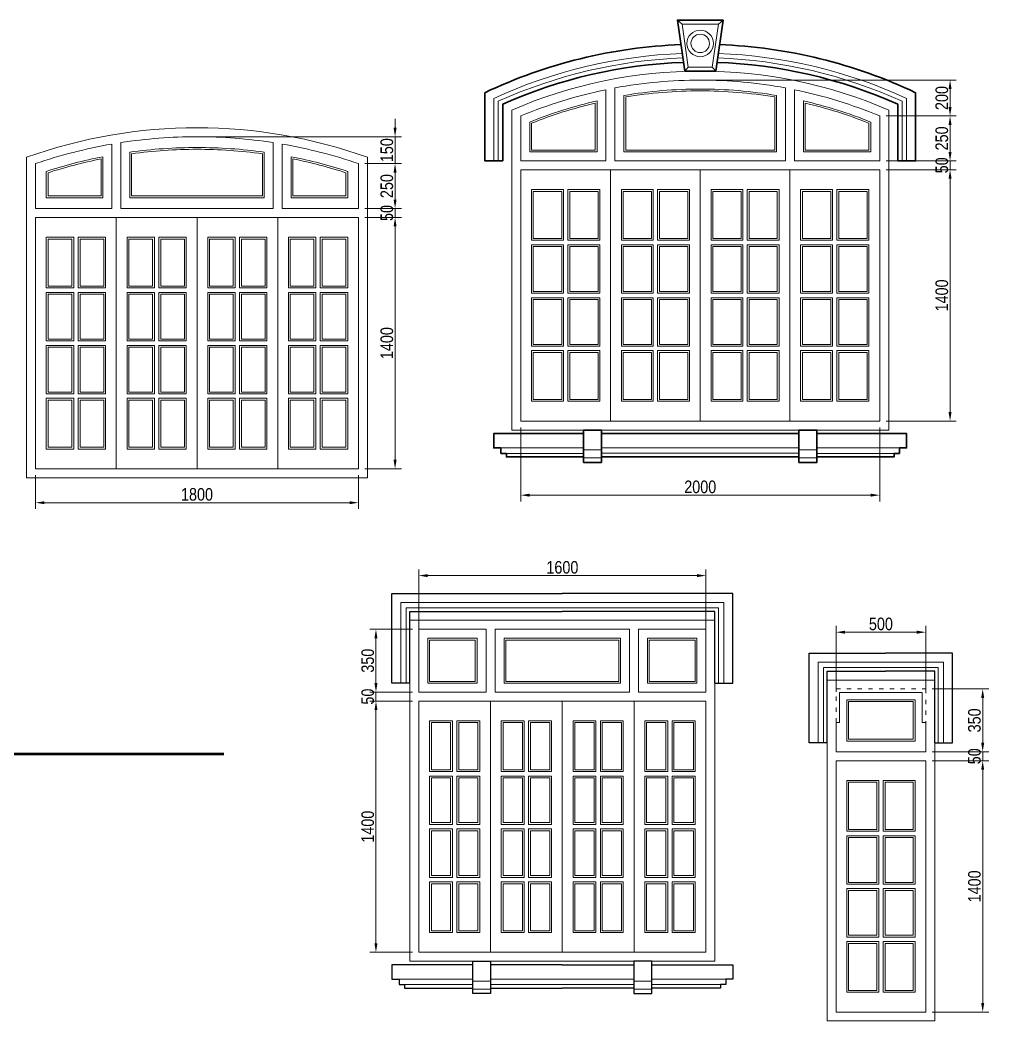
# Model space of a CAD drawing. Header units: millimetres. Extents: x -37049 to 129367, y 25385 to 90033.
# Drawn here: x 57353 to 62752, y 47683 to 53260 of the extents above; entities that cross this region are included whole.
import ezdxf

# ---------------------------------------------------------------- set-up
doc = ezdxf.new("R2010")
doc.units = ezdxf.units.MM
doc.header["$MEASUREMENT"] = 0
doc.linetypes.add('ACAD_ISO03W100', pattern=[30, 12, -18])
for name, color, linetype, lineweight in [('NCKHBAO', 191, 'Continuous', 13), ('NCUA', 4, 'Continuous', 20), ('NCUAMANH', 32, 'Continuous', 9), ('NKT', 9, 'Continuous', 0), ('NMANH1', 45, 'Continuous', 9), ('NMANH2', 35, 'Continuous', 9), ('NMANH3', 25, 'Continuous', 9), ('NTHAY3', 41, 'Continuous', 25), ('NTHAY4', 21, 'Continuous', 25), ('Ntuong1', 140, 'Continuous', 50)]:
    doc.layers.add(name, color=color, linetype=linetype, lineweight=lineweight)
doc.styles.add('AVO', font='vhelvcn.ttf')
doc.dimstyles.new('100 Snho', dxfattribs={"dimscale": 0, "dimtxt": 70, "dimasz": 50, "dimexe": 35, "dimexo": 35, "dimgap": 10, "dimtad": 1, "dimdec": 0, "dimzin": 0, "dimdsep": 46, "dimtxsty": 'AVO', "dimcen": -2, "dimdle": 50, "dimclrd": 256, "dimclre": 256, "dimclrt": 3, "dimadec": 0, "dimazin": 0, "dimtfac": 1, "dimtdec": 0, "dimtix": 1, "dimtmove": 2, "dimatfit": 1, "dimldrblk": 'ARCHTICK', "dimfxl": 0, "dimtolj": 1, "dimtzin": 0, "dimlwd": -1, "dimlwe": -1, "dimarcsym": 0})

# ---------------------------------------------------------------- blocks, each defined once
blk = doc.blocks.new('*D458')
at = {"layer": 'DEFPOINTS', "color": 0}
for p in [(61175, 50164.3), (59575, 49815.2), (61175, 49815.2)]:
    blk.add_point(p, dxfattribs=at)
at = {"layer": 'NKT'}
for p, q in [((59575, 49850.2), (59575, 50199.3)), ((61175, 49850.2), (61175, 50199.3)), ((59625, 50164.3), (61125, 50164.3))]:
    blk.add_line(p, q, dxfattribs=at)
for points in [[(59625, 50172.7), (59625, 50156), (59575, 50164.3)], [(61125, 50172.7), (61125, 50156), (61175, 50164.3)]]:
    blk.add_solid(points, dxfattribs=at)
at = {"layer": 'NKT', "color": 3, "insert": (60375, 50210.1), "char_height": 70, "attachment_point": 5, "style": 'AVO'}
blk.add_mtext('\\A1;1600', dxfattribs=at)
blk = doc.blocks.new('_ARCHTICK')
at = {"color": 0, "linetype": 'ByBlock', "const_width": 0.15}
blk.add_lwpolyline([(-0.5, -0.5), (0.5, 0.5)], dxfattribs=at)
blk = doc.blocks.new('*D459')
at = {"layer": 'DEFPOINTS', "color": 0}
for p in [(59336.4, 49465.2), (59575, 49465.2), (59575, 48065.2)]:
    blk.add_point(p, dxfattribs=at)
at = {"layer": 'NKT'}
for p, q in [((59540, 49465.2), (59301.4, 49465.2)), ((59336.4, 48115.2), (59336.4, 49415.2)), ((59540, 48065.2), (59301.4, 48065.2))]:
    blk.add_line(p, q, dxfattribs=at)
for points in [[(59328.1, 49415.2), (59344.7, 49415.2), (59336.4, 49465.2)], [(59328.1, 48115.2), (59344.7, 48115.2), (59336.4, 48065.2)]]:
    blk.add_solid(points, dxfattribs=at)
at = {"layer": 'NKT', "color": 3, "insert": (59290.7, 48765.2), "char_height": 70, "attachment_point": 5, "rotation": 90, "style": 'AVO'}
blk.add_mtext('\\A1;1400', dxfattribs=at)
blk = doc.blocks.new('*D460')
at = {"layer": 'DEFPOINTS', "color": 0}
for p in [(59336.4, 49865.2), (59575, 49865.2), (59575, 49515.2)]:
    blk.add_point(p, dxfattribs=at)
at = {"layer": 'NKT'}
for p, q in [((59540, 49865.2), (59301.4, 49865.2)), ((59336.4, 49565.2), (59336.4, 49815.2)), ((59540, 49515.2), (59301.4, 49515.2))]:
    blk.add_line(p, q, dxfattribs=at)
for points in [[(59328.1, 49815.2), (59344.7, 49815.2), (59336.4, 49865.2)], [(59328.1, 49565.2), (59344.7, 49565.2), (59336.4, 49515.2)]]:
    blk.add_solid(points, dxfattribs=at)
at = {"layer": 'NKT', "color": 3, "insert": (59290.7, 49690.2), "char_height": 70, "attachment_point": 5, "rotation": 90, "style": 'AVO'}
blk.add_mtext('\\A1;350', dxfattribs=at)
blk = doc.blocks.new('*D461')
at = {"layer": 'DEFPOINTS', "color": 0}
for p in [(62399.6, 49849), (61899.6, 49482.6), (62399.6, 49482.6)]:
    blk.add_point(p, dxfattribs=at)
at = {"layer": 'NKT'}
for p, q in [((61899.6, 49517.6), (61899.6, 49884)), ((62399.6, 49517.6), (62399.6, 49884)), ((61949.6, 49849), (62349.6, 49849))]:
    blk.add_line(p, q, dxfattribs=at)
for points in [[(61949.6, 49857.3), (61949.6, 49840.6), (61899.6, 49849)], [(62349.6, 49857.3), (62349.6, 49840.6), (62399.6, 49849)]]:
    blk.add_solid(points, dxfattribs=at)
at = {"layer": 'NKT', "color": 3, "insert": (62149.6, 49894.7), "char_height": 70, "attachment_point": 5, "style": 'AVO'}
blk.add_mtext('\\A1;500', dxfattribs=at)
blk = doc.blocks.new('*D462')
at = {"layer": 'DEFPOINTS', "color": 0}
for p in [(62399.6, 49132.6), (62716.7, 49132.6), (62399.6, 47732.6)]:
    blk.add_point(p, dxfattribs=at)
at = {"layer": 'NKT'}
for p, q in [((62434.6, 49132.6), (62751.7, 49132.6)), ((62716.7, 47782.6), (62716.7, 49082.6)), ((62434.6, 47732.6), (62751.7, 47732.6))]:
    blk.add_line(p, q, dxfattribs=at)
for points in [[(62708.3, 49082.6), (62725, 49082.6), (62716.7, 49132.6)], [(62708.3, 47782.6), (62725, 47782.6), (62716.7, 47732.6)]]:
    blk.add_solid(points, dxfattribs=at)
at = {"layer": 'NKT', "color": 3, "insert": (62670.9, 48432.6), "char_height": 70, "attachment_point": 5, "rotation": 90, "style": 'AVO'}
blk.add_mtext('\\A1;1400', dxfattribs=at)
blk = doc.blocks.new('*D463')
at = {"layer": 'DEFPOINTS', "color": 0}
for p in [(62399.6, 49532.6), (62716.7, 49532.6), (62399.6, 49182.6)]:
    blk.add_point(p, dxfattribs=at)
at = {"layer": 'NKT'}
for p, q in [((62434.6, 49532.6), (62751.7, 49532.6)), ((62716.7, 49232.6), (62716.7, 49482.6)), ((62434.6, 49182.6), (62751.7, 49182.6))]:
    blk.add_line(p, q, dxfattribs=at)
for points in [[(62708.3, 49482.6), (62725, 49482.6), (62716.7, 49532.6)], [(62708.3, 49232.6), (62725, 49232.6), (62716.7, 49182.6)]]:
    blk.add_solid(points, dxfattribs=at)
at = {"layer": 'NKT', "color": 3, "insert": (62670.9, 49357.6), "char_height": 70, "attachment_point": 5, "rotation": 90, "style": 'AVO'}
blk.add_mtext('\\A1;350', dxfattribs=at)
blk = doc.blocks.new('*D570')
at = {"layer": 'DEFPOINTS', "color": 0}
for p in [(60143, 51025.5), (62143, 51025.5), (62143, 50612.5)]:
    blk.add_point(p, dxfattribs=at)
at = {"layer": 'NKT'}
for p, q in [((60143, 50990.5), (60143, 50577.5)), ((62143, 50990.5), (62143, 50577.5)), ((60193, 50612.5), (62093, 50612.5))]:
    blk.add_line(p, q, dxfattribs=at)
for points in [[(60193, 50620.9), (60193, 50604.2), (60143, 50612.5)], [(62093, 50620.9), (62093, 50604.2), (62143, 50612.5)]]:
    blk.add_solid(points, dxfattribs=at)
at = {"layer": 'NKT', "color": 3, "insert": (61143, 50658.3), "char_height": 70, "attachment_point": 5, "style": 'AVO'}
blk.add_mtext('\\A1;2000', dxfattribs=at)
blk = doc.blocks.new('*D805')
at = {"layer": 'DEFPOINTS', "color": 0}
for p in [(58339.4, 52609.8), (59239.4, 52459.8), (59442.9, 52459.8)]:
    blk.add_point(p, dxfattribs=at)
at = {"layer": 'NKT'}
for p, q in [((59442.9, 52659.8), (59442.9, 52709.8)), ((58374.4, 52609.8), (59477.9, 52609.8)), ((59442.9, 52609.8), (59442.9, 52459.8)), ((59274.4, 52459.8), (59477.9, 52459.8)), ((59442.9, 52409.8), (59442.9, 52359.8))]:
    blk.add_line(p, q, dxfattribs=at)
for points in [[(59434.5, 52659.8), (59451.2, 52659.8), (59442.9, 52609.8)], [(59434.5, 52409.8), (59451.2, 52409.8), (59442.9, 52459.8)]]:
    blk.add_solid(points, dxfattribs=at)
at = {"layer": 'NKT', "color": 3, "insert": (59397.1, 52534.8), "char_height": 70, "attachment_point": 5, "rotation": 90, "style": 'AVO'}
blk.add_mtext('\\A1;150', dxfattribs=at)
blk = doc.blocks.new('*D806')
at = {"layer": 'DEFPOINTS', "color": 0}
for p in [(59239.4, 52459.8), (59239.4, 52209.8), (59442.9, 52209.8)]:
    blk.add_point(p, dxfattribs=at)
at = {"layer": 'NKT'}
for p, q in [((59274.4, 52459.8), (59477.9, 52459.8)), ((59442.9, 52409.8), (59442.9, 52259.8)), ((59274.4, 52209.8), (59477.9, 52209.8))]:
    blk.add_line(p, q, dxfattribs=at)
for points in [[(59434.5, 52409.8), (59451.2, 52409.8), (59442.9, 52459.8)], [(59434.5, 52259.8), (59451.2, 52259.8), (59442.9, 52209.8)]]:
    blk.add_solid(points, dxfattribs=at)
at = {"layer": 'NKT', "color": 3, "insert": (59397.1, 52334.8), "char_height": 70, "attachment_point": 5, "rotation": 90, "style": 'AVO'}
blk.add_mtext('\\A1;250', dxfattribs=at)
blk = doc.blocks.new('*D807')
at = {"layer": 'DEFPOINTS', "color": 0}
for p in [(59239.4, 52209.8), (59239.4, 52159.8), (59442.9, 52159.8)]:
    blk.add_point(p, dxfattribs=at)
at = {"layer": 'NKT'}
for p, q in [((59442.9, 52259.8), (59442.9, 52309.8)), ((59274.4, 52209.8), (59477.9, 52209.8)), ((59442.9, 52209.8), (59442.9, 52159.8)), ((59274.4, 52159.8), (59477.9, 52159.8)), ((59442.9, 52109.8), (59442.9, 52059.8))]:
    blk.add_line(p, q, dxfattribs=at)
for points in [[(59434.5, 52259.8), (59451.2, 52259.8), (59442.9, 52209.8)], [(59434.5, 52109.8), (59451.2, 52109.8), (59442.9, 52159.8)]]:
    blk.add_solid(points, dxfattribs=at)
at = {"layer": 'NKT', "color": 3, "insert": (59397.1, 52184.8), "char_height": 70, "attachment_point": 5, "rotation": 90, "style": 'AVO'}
blk.add_mtext('\\A1;50', dxfattribs=at)
blk = doc.blocks.new('*D808')
at = {"layer": 'DEFPOINTS', "color": 0}
for p in [(59239.4, 52159.8), (59239.4, 50759.8), (59442.9, 50759.8)]:
    blk.add_point(p, dxfattribs=at)
at = {"layer": 'NKT'}
for p, q in [((59274.4, 52159.8), (59477.9, 52159.8)), ((59442.9, 52109.8), (59442.9, 50809.8)), ((59274.4, 50759.8), (59477.9, 50759.8))]:
    blk.add_line(p, q, dxfattribs=at)
for points in [[(59434.5, 52109.8), (59451.2, 52109.8), (59442.9, 52159.8)], [(59434.5, 50809.8), (59451.2, 50809.8), (59442.9, 50759.8)]]:
    blk.add_solid(points, dxfattribs=at)
at = {"layer": 'NKT', "color": 3, "insert": (59397.1, 51459.8), "char_height": 70, "attachment_point": 5, "rotation": 90, "style": 'AVO'}
blk.add_mtext('\\A1;1400', dxfattribs=at)
blk = doc.blocks.new('*D809')
at = {"layer": 'DEFPOINTS', "color": 0}
for p in [(57439.4, 50759.8), (59239.4, 50759.8), (59239.4, 50570.7)]:
    blk.add_point(p, dxfattribs=at)
at = {"layer": 'NKT'}
for p, q in [((57439.4, 50724.8), (57439.4, 50535.7)), ((59239.4, 50724.8), (59239.4, 50535.7)), ((57489.4, 50570.7), (59189.4, 50570.7))]:
    blk.add_line(p, q, dxfattribs=at)
for points in [[(57489.4, 50579), (57489.4, 50562.4), (57439.4, 50570.7)], [(59189.4, 50579), (59189.4, 50562.4), (59239.4, 50570.7)]]:
    blk.add_solid(points, dxfattribs=at)
at = {"layer": 'NKT', "color": 3, "insert": (58339.4, 50616.5), "char_height": 70, "attachment_point": 5, "style": 'AVO'}
blk.add_mtext('\\A1;1800', dxfattribs=at)
blk = doc.blocks.new('*D810')
at = {"layer": 'DEFPOINTS', "color": 0}
for p in [(61143, 52925.5), (62143, 52725.5), (62534.8, 52725.5)]:
    blk.add_point(p, dxfattribs=at)
at = {"layer": 'NKT'}
for p, q in [((61178, 52925.5), (62569.8, 52925.5)), ((62534.8, 52875.5), (62534.8, 52775.5)), ((62178, 52725.5), (62569.8, 52725.5))]:
    blk.add_line(p, q, dxfattribs=at)
for points in [[(62526.5, 52875.5), (62543.2, 52875.5), (62534.8, 52925.5)], [(62526.5, 52775.5), (62543.2, 52775.5), (62534.8, 52725.5)]]:
    blk.add_solid(points, dxfattribs=at)
at = {"layer": 'NKT', "color": 3, "insert": (62489.1, 52825.5), "char_height": 70, "attachment_point": 5, "rotation": 90, "style": 'AVO'}
blk.add_mtext('\\A1;200', dxfattribs=at)
blk = doc.blocks.new('*D811')
at = {"layer": 'DEFPOINTS', "color": 0}
for p in [(62143, 52725.5), (62143, 52475.5), (62534.8, 52475.5)]:
    blk.add_point(p, dxfattribs=at)
at = {"layer": 'NKT'}
for p, q in [((62178, 52725.5), (62569.8, 52725.5)), ((62534.8, 52675.5), (62534.8, 52525.5)), ((62178, 52475.5), (62569.8, 52475.5))]:
    blk.add_line(p, q, dxfattribs=at)
for points in [[(62526.5, 52675.5), (62543.2, 52675.5), (62534.8, 52725.5)], [(62526.5, 52525.5), (62543.2, 52525.5), (62534.8, 52475.5)]]:
    blk.add_solid(points, dxfattribs=at)
at = {"layer": 'NKT', "color": 3, "insert": (62489.1, 52600.5), "char_height": 70, "attachment_point": 5, "rotation": 90, "style": 'AVO'}
blk.add_mtext('\\A1;250', dxfattribs=at)
blk = doc.blocks.new('*D812')
at = {"layer": 'DEFPOINTS', "color": 0}
for p in [(62143, 52475.5), (62143, 52425.5), (62534.8, 52425.5)]:
    blk.add_point(p, dxfattribs=at)
at = {"layer": 'NKT'}
for p, q in [((62534.8, 52525.5), (62534.8, 52575.5)), ((62178, 52475.5), (62569.8, 52475.5)), ((62534.8, 52475.5), (62534.8, 52425.5)), ((62178, 52425.5), (62569.8, 52425.5)), ((62534.8, 52375.5), (62534.8, 52325.5))]:
    blk.add_line(p, q, dxfattribs=at)
for points in [[(62526.5, 52525.5), (62543.2, 52525.5), (62534.8, 52475.5)], [(62526.5, 52375.5), (62543.2, 52375.5), (62534.8, 52425.5)]]:
    blk.add_solid(points, dxfattribs=at)
at = {"layer": 'NKT', "color": 3, "insert": (62489.1, 52450.5), "char_height": 70, "attachment_point": 5, "rotation": 90, "style": 'AVO'}
blk.add_mtext('\\A1;50', dxfattribs=at)
blk = doc.blocks.new('*D813')
at = {"layer": 'DEFPOINTS', "color": 0}
for p in [(62143, 52425.5), (62143, 51025.5), (62534.8, 51025.5)]:
    blk.add_point(p, dxfattribs=at)
at = {"layer": 'NKT'}
for p, q in [((62178, 52425.5), (62569.8, 52425.5)), ((62534.8, 52375.5), (62534.8, 51075.5)), ((62178, 51025.5), (62569.8, 51025.5))]:
    blk.add_line(p, q, dxfattribs=at)
for points in [[(62526.5, 52375.5), (62543.2, 52375.5), (62534.8, 52425.5)], [(62526.5, 51075.5), (62543.2, 51075.5), (62534.8, 51025.5)]]:
    blk.add_solid(points, dxfattribs=at)
at = {"layer": 'NKT', "color": 3, "insert": (62489.1, 51725.5), "char_height": 70, "attachment_point": 5, "rotation": 90, "style": 'AVO'}
blk.add_mtext('\\A1;1400', dxfattribs=at)
blk = doc.blocks.new('*D814')
at = {"layer": 'DEFPOINTS', "color": 0}
for p in [(62399.6, 49182.6), (62399.6, 49132.6), (62716.7, 49132.6)]:
    blk.add_point(p, dxfattribs=at)
at = {"layer": 'NKT'}
for p, q in [((62716.7, 49232.6), (62716.7, 49282.6)), ((62434.6, 49182.6), (62751.7, 49182.6)), ((62716.7, 49182.6), (62716.7, 49132.6)), ((62434.6, 49132.6), (62751.7, 49132.6)), ((62716.7, 49082.6), (62716.7, 49032.6))]:
    blk.add_line(p, q, dxfattribs=at)
for points in [[(62708.3, 49232.6), (62725, 49232.6), (62716.7, 49182.6)], [(62708.3, 49082.6), (62725, 49082.6), (62716.7, 49132.6)]]:
    blk.add_solid(points, dxfattribs=at)
at = {"layer": 'NKT', "color": 3, "insert": (62670.9, 49157.6), "char_height": 70, "attachment_point": 5, "rotation": 90, "style": 'AVO'}
blk.add_mtext('\\A1;50', dxfattribs=at)
blk = doc.blocks.new('*D831')
at = {"layer": 'DEFPOINTS', "color": 0}
for p in [(59575, 49515.2), (59336.4, 49465.2), (59575, 49465.2)]:
    blk.add_point(p, dxfattribs=at)
at = {"layer": 'NKT'}
for p, q in [((59336.4, 49565.2), (59336.4, 49615.2)), ((59540, 49515.2), (59301.4, 49515.2)), ((59336.4, 49515.2), (59336.4, 49465.2)), ((59540, 49465.2), (59301.4, 49465.2)), ((59336.4, 49415.2), (59336.4, 49365.2))]:
    blk.add_line(p, q, dxfattribs=at)
for points in [[(59328.1, 49565.2), (59344.7, 49565.2), (59336.4, 49515.2)], [(59328.1, 49415.2), (59344.7, 49415.2), (59336.4, 49465.2)]]:
    blk.add_solid(points, dxfattribs=at)
at = {"layer": 'NKT', "color": 3, "insert": (59290.7, 49490.2), "char_height": 70, "attachment_point": 5, "rotation": 90, "style": 'AVO'}
blk.add_mtext('\\A1;50', dxfattribs=at)

msp = doc.modelspace()

# ---------------------------------------------------------------- linework, layer by layer
at = {"layer": 'NCKHBAO'}
for points in [[(61143.2, 50975.5), (60093.2, 50975.5), (60093.2, 52758.6, -0.102204), (61143.2, 52975.5)], [(61143, 50975.5), (62193, 50975.5), (62193, 52758.6, 0.102204), (61143, 52975.5)]]:
    msp.add_lwpolyline(points, format="xyb", dxfattribs=at)
msp.add_lwpolyline([(59289.4, 52495.2), (59289.4, 50709.8), (57389.4, 50709.8), (57389.4, 52495.2)], dxfattribs=at)
for points in [[(61225, 48015.2), (59525, 48015.2), (59525, 49915.2), (61225, 49915.2)], [(62449.1, 49582.6), (61849.6, 49582.6), (61849.6, 47682.6), (62449.1, 47682.6)]]:
    msp.add_lwpolyline(points, close=True, dxfattribs=at)
msp.add_arc((58339.4, 49834.8), 2825, 70.3494, 109.6506, dxfattribs=at)
at = {"layer": 'NCUA'}
for p, q in [((57864.9, 52209.8), (57864.9, 52568.9)), ((57914.9, 52209.8), (57914.9, 52577.1)), ((58763.9, 52209.8), (58763.9, 52577.1)), ((58813.9, 52209.8), (58813.9, 52568.9))]:
    msp.add_line(p, q, dxfattribs=at)
for points in [[(61618, 52881.7, 0.045963), (61143, 52925.5, 0.045964), (60668, 52881.7), (60668, 52475.5), (61143, 52475.5), (61618, 52475.5)], [(61568, 52839.8, 0.041886), (61143, 52875.5, 0.041887), (60718, 52839.8), (60718, 52525.5), (61143, 52525.5), (61568, 52525.5)], [(60618, 52871.9, 0.047904), (60143, 52725.5), (60143, 52475.5), (60618, 52475.5)], [(62143, 52725.5, 0.047904), (61668, 52871.9), (61668, 52475.5), (62143, 52475.5)], [(60568, 52809.8, 0.038596), (60193, 52691.9), (60193, 52525.5), (60568, 52525.5)], [(62093, 52691.9, 0.038596), (61718, 52809.8), (61718, 52525.5), (62093, 52525.5)]]:
    msp.add_lwpolyline(points, format="xyb", close=True, dxfattribs=at)
for points in [[(57814.9, 52498.6), (57814.9, 52269.8), (57499.4, 52269.8), (57499.4, 52416.5)], [(58339.4, 52269.8), (57964.9, 52269.8), (57964.9, 52523.8)], [(58339.4, 52269.8), (58713.9, 52269.8), (58713.9, 52523.8)], [(58863.9, 52498.6), (58863.9, 52269.8), (59179.4, 52269.8), (59179.4, 52416.5)], [(57864.9, 52209.8), (57439.4, 52209.8), (57439.4, 52459.8)], [(58813.9, 52209.8), (59239.4, 52209.8), (59239.4, 52459.8)], [(58339.4, 52209.8), (57914.9, 52209.8)], [(58339.4, 52209.8), (58763.9, 52209.8)], [(59949.8, 49865.2), (59949.8, 49515.2), (59575, 49515.2), (59575, 49865.2), (59949.8, 49865.2)], [(59999.8, 49515.2), (59999.8, 49865.2), (60749.3, 49865.2), (60749.3, 49515.2), (59999.8, 49515.2)], [(60799.3, 49865.2), (60799.3, 49515.2), (61174, 49515.2), (61174, 49865.2), (60799.3, 49865.2)], [(62174.4, 49512.6), (61919.3, 49512.6), (61919.3, 49346.2), (61899.6, 49346.2), (61899.6, 49182.6), (62199.1, 49182.6)], [(62174.4, 49512.6), (62380, 49512.6), (62380, 49346.2), (62399.6, 49346.2), (62399.6, 49182.6), (62199.1, 49182.6)]]:
    msp.add_lwpolyline(points, dxfattribs=at)
for points in [[(60643, 52425.5), (60143, 52425.5), (60143, 51025.5), (60643, 51025.5)], [(61143, 52425.5), (60643, 52425.5), (60643, 51025.5), (61143, 51025.5)], [(61643, 52425.5), (61143, 52425.5), (61143, 51025.5), (61643, 51025.5)], [(62143, 52425.5), (61643, 52425.5), (61643, 51025.5), (62143, 51025.5)], [(60203, 52315.5), (60381.3, 52315.5), (60381.3, 52033), (60203, 52033)], [(60406.3, 52315.5), (60583.5, 52315.5), (60583.5, 52033), (60406.3, 52033)], [(60703.5, 52315.5), (60880.8, 52315.5), (60880.8, 52033), (60703.5, 52033)], [(60905.8, 52315.5), (61083, 52315.5), (61083, 52033), (60905.8, 52033)], [(61203, 52315.5), (61380.3, 52315.5), (61380.3, 52033), (61203, 52033)], [(61405.3, 52315.5), (61582.5, 52315.5), (61582.5, 52033), (61405.3, 52033)], [(61702.5, 52315.5), (61879.8, 52315.5), (61879.8, 52033), (61702.5, 52033)], [(61904.8, 52315.5), (62083, 52315.5), (62083, 52033), (61904.8, 52033)], [(57889.9, 52159.8), (57439.4, 52159.8), (57439.4, 50759.8), (57889.9, 50759.8)], [(58339.4, 52159.8), (57889.9, 52159.8), (57889.9, 50759.8), (58339.4, 50759.8)], [(58788.9, 52159.8), (58339.4, 52159.8), (58339.4, 50759.8), (58788.9, 50759.8)], [(59239.4, 52159.8), (58788.9, 52159.8), (58788.9, 50759.8), (59239.4, 50759.8)], [(57652.7, 52049.8), (57499.4, 52049.8), (57499.4, 51767.3), (57652.7, 51767.3)], [(57829.9, 52049.8), (57677.7, 52049.8), (57677.7, 51767.3), (57829.9, 51767.3)], [(58102.2, 52049.8), (57949.9, 52049.8), (57949.9, 51767.3), (58102.2, 51767.3)], [(58279.4, 52049.8), (58127.2, 52049.8), (58127.2, 51767.3), (58279.4, 51767.3)], [(58551.7, 52049.8), (58399.4, 52049.8), (58399.4, 51767.3), (58551.7, 51767.3)], [(58728.9, 52049.8), (58576.7, 52049.8), (58576.7, 51767.3), (58728.9, 51767.3)], [(59001.2, 52049.8), (58848.9, 52049.8), (58848.9, 51767.3), (59001.2, 51767.3)], [(59179.4, 52049.8), (59026.2, 52049.8), (59026.2, 51767.3), (59179.4, 51767.3)], [(60203, 52008), (60381.3, 52008), (60381.3, 51738), (60203, 51738)], [(60406.3, 52008), (60583.5, 52008), (60583.5, 51738), (60406.3, 51738)], [(60703.5, 52008), (60880.8, 52008), (60880.8, 51738), (60703.5, 51738)], [(60905.8, 52008), (61083, 52008), (61083, 51738), (60905.8, 51738)], [(61203, 52008), (61380.3, 52008), (61380.3, 51738), (61203, 51738)], [(61405.3, 52008), (61582.5, 52008), (61582.5, 51738), (61405.3, 51738)], [(61702.5, 52008), (61879.8, 52008), (61879.8, 51738), (61702.5, 51738)], [(61904.8, 52008), (62083, 52008), (62083, 51738), (61904.8, 51738)], [(57652.7, 51742.3), (57499.4, 51742.3), (57499.4, 51472.3), (57652.7, 51472.3)], [(57829.9, 51742.3), (57677.7, 51742.3), (57677.7, 51472.3), (57829.9, 51472.3)], [(58102.2, 51742.3), (57949.9, 51742.3), (57949.9, 51472.3), (58102.2, 51472.3)], [(58279.4, 51742.3), (58127.2, 51742.3), (58127.2, 51472.3), (58279.4, 51472.3)], [(58551.7, 51742.3), (58399.4, 51742.3), (58399.4, 51472.3), (58551.7, 51472.3)], [(58728.9, 51742.3), (58576.7, 51742.3), (58576.7, 51472.3), (58728.9, 51472.3)], [(59001.2, 51742.3), (58848.9, 51742.3), (58848.9, 51472.3), (59001.2, 51472.3)], [(59179.4, 51742.3), (59026.2, 51742.3), (59026.2, 51472.3), (59179.4, 51472.3)], [(60203, 51713), (60381.3, 51713), (60381.3, 51443), (60203, 51443)], [(60406.3, 51713), (60583.5, 51713), (60583.5, 51443), (60406.3, 51443)], [(60703.5, 51713), (60880.8, 51713), (60880.8, 51443), (60703.5, 51443)], [(60905.8, 51713), (61083, 51713), (61083, 51443), (60905.8, 51443)], [(61203, 51713), (61380.3, 51713), (61380.3, 51443), (61203, 51443)], [(61405.3, 51713), (61582.5, 51713), (61582.5, 51443), (61405.3, 51443)], [(61702.5, 51713), (61879.8, 51713), (61879.8, 51443), (61702.5, 51443)], [(61904.8, 51713), (62083, 51713), (62083, 51443), (61904.8, 51443)], [(57652.7, 51447.3), (57499.4, 51447.3), (57499.4, 51177.3), (57652.7, 51177.3)], [(57829.9, 51447.3), (57677.7, 51447.3), (57677.7, 51177.3), (57829.9, 51177.3)], [(58102.2, 51447.3), (57949.9, 51447.3), (57949.9, 51177.3), (58102.2, 51177.3)], [(58279.4, 51447.3), (58127.2, 51447.3), (58127.2, 51177.3), (58279.4, 51177.3)], [(58551.7, 51447.3), (58399.4, 51447.3), (58399.4, 51177.3), (58551.7, 51177.3)], [(58728.9, 51447.3), (58576.7, 51447.3), (58576.7, 51177.3), (58728.9, 51177.3)], [(59001.2, 51447.3), (58848.9, 51447.3), (58848.9, 51177.3), (59001.2, 51177.3)], [(59179.4, 51447.3), (59026.2, 51447.3), (59026.2, 51177.3), (59179.4, 51177.3)], [(60203, 51418), (60381.3, 51418), (60381.3, 51135.5), (60203, 51135.5)], [(60406.3, 51418), (60583.5, 51418), (60583.5, 51135.5), (60406.3, 51135.5)], [(60703.5, 51418), (60880.8, 51418), (60880.8, 51135.5), (60703.5, 51135.5)], [(60905.8, 51418), (61083, 51418), (61083, 51135.5), (60905.8, 51135.5)], [(61203, 51418), (61380.3, 51418), (61380.3, 51135.5), (61203, 51135.5)], [(61405.3, 51418), (61582.5, 51418), (61582.5, 51135.5), (61405.3, 51135.5)], [(61702.5, 51418), (61879.8, 51418), (61879.8, 51135.5), (61702.5, 51135.5)], [(61904.8, 51418), (62083, 51418), (62083, 51135.5), (61904.8, 51135.5)], [(57652.7, 51152.3), (57499.4, 51152.3), (57499.4, 50869.8), (57652.7, 50869.8)], [(57829.9, 51152.3), (57677.7, 51152.3), (57677.7, 50869.8), (57829.9, 50869.8)], [(58102.2, 51152.3), (57949.9, 51152.3), (57949.9, 50869.8), (58102.2, 50869.8)], [(58279.4, 51152.3), (58127.2, 51152.3), (58127.2, 50869.8), (58279.4, 50869.8)], [(58551.7, 51152.3), (58399.4, 51152.3), (58399.4, 50869.8), (58551.7, 50869.8)], [(58728.9, 51152.3), (58576.7, 51152.3), (58576.7, 50869.8), (58728.9, 50869.8)], [(59001.2, 51152.3), (58848.9, 51152.3), (58848.9, 50869.8), (59001.2, 50869.8)], [(59179.4, 51152.3), (59026.2, 51152.3), (59026.2, 50869.8), (59179.4, 50869.8)], [(59625, 49815.2), (59899.8, 49815.2), (59899.8, 49565.2), (59625, 49565.2)], [(60049.8, 49815.2), (60699.3, 49815.2), (60699.3, 49565.2), (60049.8, 49565.2)], [(61124, 49815.2), (60849.3, 49815.2), (60849.3, 49565.2), (61124, 49565.2)], [(59575, 49465.2), (59974.8, 49465.2), (59974.8, 48065.2), (59575, 48065.2)], [(59974.8, 49465.2), (60374.5, 49465.2), (60374.5, 48065.2), (59974.8, 48065.2)], [(60774.3, 49465.2), (60374.5, 49465.2), (60374.5, 48065.2), (60774.3, 48065.2)], [(61175, 49465.2), (60774.3, 49465.2), (60774.3, 48065.2), (61175, 48065.2)], [(62339.6, 49472.9), (61959.6, 49472.9), (61959.6, 49242.4), (62339.6, 49242.4)], [(59635, 49355.2), (59762.3, 49355.2), (59762.3, 49072.7), (59635, 49072.7)], [(59787.3, 49355.2), (59914.8, 49355.2), (59914.8, 49072.7), (59787.3, 49072.7)], [(60034.8, 49355.2), (60162, 49355.2), (60162, 49072.7), (60034.8, 49072.7)], [(60187, 49355.2), (60314.5, 49355.2), (60314.5, 49072.7), (60187, 49072.7)], [(60562, 49355.2), (60434.5, 49355.2), (60434.5, 49072.7), (60562, 49072.7)], [(60714.3, 49355.2), (60587, 49355.2), (60587, 49072.7), (60714.3, 49072.7)], [(60961.8, 49355.2), (60834.3, 49355.2), (60834.3, 49072.7), (60961.8, 49072.7)], [(61115, 49355.2), (60986.8, 49355.2), (60986.8, 49072.7), (61115, 49072.7)], [(62399.6, 49132.6), (61899.6, 49132.6), (61899.6, 47732.6), (62399.6, 47732.6)], [(59635, 49047.7), (59762.3, 49047.7), (59762.3, 48777.7), (59635, 48777.7)], [(59787.3, 49047.7), (59914.8, 49047.7), (59914.8, 48777.7), (59787.3, 48777.7)], [(60034.8, 49047.7), (60162, 49047.7), (60162, 48777.7), (60034.8, 48777.7)], [(60187, 49047.7), (60314.5, 49047.7), (60314.5, 48777.7), (60187, 48777.7)], [(60562, 49047.7), (60434.5, 49047.7), (60434.5, 48777.7), (60562, 48777.7)], [(60714.3, 49047.7), (60587, 49047.7), (60587, 48777.7), (60714.3, 48777.7)], [(60961.8, 49047.7), (60834.3, 49047.7), (60834.3, 48777.7), (60961.8, 48777.7)], [(61115, 49047.7), (60986.8, 49047.7), (60986.8, 48777.7), (61115, 48777.7)], [(62137.4, 49022.6), (61959.6, 49022.6), (61959.6, 48740.1), (62137.4, 48740.1)], [(62339.6, 49022.6), (62162.4, 49022.6), (62162.4, 48740.1), (62339.6, 48740.1)], [(59635, 48752.7), (59762.3, 48752.7), (59762.3, 48482.7), (59635, 48482.7)], [(59787.3, 48752.7), (59914.8, 48752.7), (59914.8, 48482.7), (59787.3, 48482.7)], [(60034.8, 48752.7), (60162, 48752.7), (60162, 48482.7), (60034.8, 48482.7)], [(60187, 48752.7), (60314.5, 48752.7), (60314.5, 48482.7), (60187, 48482.7)], [(60562, 48752.7), (60434.5, 48752.7), (60434.5, 48482.7), (60562, 48482.7)], [(60714.3, 48752.7), (60587, 48752.7), (60587, 48482.7), (60714.3, 48482.7)], [(60961.8, 48752.7), (60834.3, 48752.7), (60834.3, 48482.7), (60961.8, 48482.7)], [(61115, 48752.7), (60986.8, 48752.7), (60986.8, 48482.7), (61115, 48482.7)], [(62137.4, 48715.1), (61959.6, 48715.1), (61959.6, 48445.1), (62137.4, 48445.1)], [(62339.6, 48715.1), (62162.4, 48715.1), (62162.4, 48445.1), (62339.6, 48445.1)], [(59635, 48457.7), (59762.3, 48457.7), (59762.3, 48175.2), (59635, 48175.2)], [(59787.3, 48457.7), (59914.8, 48457.7), (59914.8, 48175.2), (59787.3, 48175.2)], [(60034.8, 48457.7), (60162, 48457.7), (60162, 48175.2), (60034.8, 48175.2)], [(60187, 48457.7), (60314.5, 48457.7), (60314.5, 48175.2), (60187, 48175.2)], [(60562, 48457.7), (60434.5, 48457.7), (60434.5, 48175.2), (60562, 48175.2)], [(60714.3, 48457.7), (60587, 48457.7), (60587, 48175.2), (60714.3, 48175.2)], [(60961.8, 48457.7), (60834.3, 48457.7), (60834.3, 48175.2), (60961.8, 48175.2)], [(61115, 48457.7), (60986.8, 48457.7), (60986.8, 48175.2), (61115, 48175.2)], [(62137.4, 48420.1), (61959.6, 48420.1), (61959.6, 48150.1), (62137.4, 48150.1)], [(62339.6, 48420.1), (62162.4, 48420.1), (62162.4, 48150.1), (62339.6, 48150.1)], [(62137.4, 48125.1), (61959.6, 48125.1), (61959.6, 47842.6), (62137.4, 47842.6)], [(62339.6, 48125.1), (62162.4, 48125.1), (62162.4, 47842.6), (62339.6, 47842.6)]]:
    msp.add_lwpolyline(points, close=True, dxfattribs=at)
for radius, start, end in [(2775, 90, 98.7993), (2775, 81.2007, 90), (2775, 99.8454, 108.9246), (2715, 90, 97.9285), (2715, 82.0715, 90), (2775, 71.0754, 80.1546), (2715, 101.1388, 108.0226), (2715, 71.9774, 78.8612)]:
    msp.add_arc((58339.4, 49834.8), radius, start, end, dxfattribs=at)
at = {"layer": 'NCUAMANH'}
for points in [[(61558, 52831.4, 0.041053), (61143, 52865.5, 0.041054), (60728, 52831.4), (60728, 52535.5), (61143, 52535.5), (61558, 52535.5)], [(60558, 52797.2, 0.03669), (60203, 52685.2), (60203, 52535.5), (60558, 52535.5)], [(62083, 52685.2, 0.03669), (61728, 52797.2), (61728, 52535.5), (62083, 52535.5)]]:
    msp.add_lwpolyline(points, format="xyb", close=True, dxfattribs=at)
for points in [[(57804.9, 52486.4), (57804.9, 52279.8), (57509.4, 52279.8), (57509.4, 52409.3)], [(58339.4, 52279.8), (57974.9, 52279.8), (57974.9, 52515.1)], [(58339.4, 52279.8), (58703.9, 52279.8), (58703.9, 52515.1)], [(58873.9, 52486.4), (58873.9, 52279.8), (59169.4, 52279.8), (59169.4, 52409.3)]]:
    msp.add_lwpolyline(points, dxfattribs=at)
for points in [[(60213, 52305.5), (60371.3, 52305.5), (60371.3, 52043), (60213, 52043)], [(60416.3, 52305.5), (60573.5, 52305.5), (60573.5, 52043), (60416.3, 52043)], [(60713.5, 52305.5), (60870.8, 52305.5), (60870.8, 52043), (60713.5, 52043)], [(60915.8, 52305.5), (61073, 52305.5), (61073, 52043), (60915.8, 52043)], [(61213, 52305.5), (61370.3, 52305.5), (61370.3, 52043), (61213, 52043)], [(61415.3, 52305.5), (61572.5, 52305.5), (61572.5, 52043), (61415.3, 52043)], [(61712.5, 52305.5), (61869.8, 52305.5), (61869.8, 52043), (61712.5, 52043)], [(61914.8, 52305.5), (62073, 52305.5), (62073, 52043), (61914.8, 52043)], [(57642.7, 52039.8), (57509.4, 52039.8), (57509.4, 51777.3), (57642.7, 51777.3)], [(57819.9, 52039.8), (57687.7, 52039.8), (57687.7, 51777.3), (57819.9, 51777.3)], [(58092.2, 52039.8), (57959.9, 52039.8), (57959.9, 51777.3), (58092.2, 51777.3)], [(58269.4, 52039.8), (58137.2, 52039.8), (58137.2, 51777.3), (58269.4, 51777.3)], [(58541.7, 52039.8), (58409.4, 52039.8), (58409.4, 51777.3), (58541.7, 51777.3)], [(58718.9, 52039.8), (58586.7, 52039.8), (58586.7, 51777.3), (58718.9, 51777.3)], [(58991.2, 52039.8), (58858.9, 52039.8), (58858.9, 51777.3), (58991.2, 51777.3)], [(59169.4, 52039.8), (59036.2, 52039.8), (59036.2, 51777.3), (59169.4, 51777.3)], [(60213, 51998), (60371.3, 51998), (60371.3, 51748), (60213, 51748)], [(60416.3, 51998), (60573.5, 51998), (60573.5, 51748), (60416.3, 51748)], [(60713.5, 51998), (60870.8, 51998), (60870.8, 51748), (60713.5, 51748)], [(60915.8, 51998), (61073, 51998), (61073, 51748), (60915.8, 51748)], [(61213, 51998), (61370.3, 51998), (61370.3, 51748), (61213, 51748)], [(61415.3, 51998), (61572.5, 51998), (61572.5, 51748), (61415.3, 51748)], [(61712.5, 51998), (61869.8, 51998), (61869.8, 51748), (61712.5, 51748)], [(61914.8, 51998), (62073, 51998), (62073, 51748), (61914.8, 51748)], [(57642.7, 51732.3), (57509.4, 51732.3), (57509.4, 51482.3), (57642.7, 51482.3)], [(57819.9, 51732.3), (57687.7, 51732.3), (57687.7, 51482.3), (57819.9, 51482.3)], [(58092.2, 51732.3), (57959.9, 51732.3), (57959.9, 51482.3), (58092.2, 51482.3)], [(58269.4, 51732.3), (58137.2, 51732.3), (58137.2, 51482.3), (58269.4, 51482.3)], [(58541.7, 51732.3), (58409.4, 51732.3), (58409.4, 51482.3), (58541.7, 51482.3)], [(58718.9, 51732.3), (58586.7, 51732.3), (58586.7, 51482.3), (58718.9, 51482.3)], [(58991.2, 51732.3), (58858.9, 51732.3), (58858.9, 51482.3), (58991.2, 51482.3)], [(59169.4, 51732.3), (59036.2, 51732.3), (59036.2, 51482.3), (59169.4, 51482.3)], [(60213, 51703), (60371.3, 51703), (60371.3, 51453), (60213, 51453)], [(60416.3, 51703), (60573.5, 51703), (60573.5, 51453), (60416.3, 51453)], [(60713.5, 51703), (60870.8, 51703), (60870.8, 51453), (60713.5, 51453)], [(60915.8, 51703), (61073, 51703), (61073, 51453), (60915.8, 51453)], [(61213, 51703), (61370.3, 51703), (61370.3, 51453), (61213, 51453)], [(61415.3, 51703), (61572.5, 51703), (61572.5, 51453), (61415.3, 51453)], [(61712.5, 51703), (61869.8, 51703), (61869.8, 51453), (61712.5, 51453)], [(61914.8, 51703), (62073, 51703), (62073, 51453), (61914.8, 51453)], [(57642.7, 51437.3), (57509.4, 51437.3), (57509.4, 51187.3), (57642.7, 51187.3)], [(57819.9, 51437.3), (57687.7, 51437.3), (57687.7, 51187.3), (57819.9, 51187.3)], [(58092.2, 51437.3), (57959.9, 51437.3), (57959.9, 51187.3), (58092.2, 51187.3)], [(58269.4, 51437.3), (58137.2, 51437.3), (58137.2, 51187.3), (58269.4, 51187.3)], [(58541.7, 51437.3), (58409.4, 51437.3), (58409.4, 51187.3), (58541.7, 51187.3)], [(58718.9, 51437.3), (58586.7, 51437.3), (58586.7, 51187.3), (58718.9, 51187.3)], [(58991.2, 51437.3), (58858.9, 51437.3), (58858.9, 51187.3), (58991.2, 51187.3)], [(59169.4, 51437.3), (59036.2, 51437.3), (59036.2, 51187.3), (59169.4, 51187.3)], [(60213, 51408), (60371.3, 51408), (60371.3, 51145.5), (60213, 51145.5)], [(60416.3, 51408), (60573.5, 51408), (60573.5, 51145.5), (60416.3, 51145.5)], [(60713.5, 51408), (60870.8, 51408), (60870.8, 51145.5), (60713.5, 51145.5)], [(60915.8, 51408), (61073, 51408), (61073, 51145.5), (60915.8, 51145.5)], [(61213, 51408), (61370.3, 51408), (61370.3, 51145.5), (61213, 51145.5)], [(61415.3, 51408), (61572.5, 51408), (61572.5, 51145.5), (61415.3, 51145.5)], [(61712.5, 51408), (61869.8, 51408), (61869.8, 51145.5), (61712.5, 51145.5)], [(61914.8, 51408), (62073, 51408), (62073, 51145.5), (61914.8, 51145.5)], [(57642.7, 51142.3), (57509.4, 51142.3), (57509.4, 50879.8), (57642.7, 50879.8)], [(57819.9, 51142.3), (57687.7, 51142.3), (57687.7, 50879.8), (57819.9, 50879.8)], [(58092.2, 51142.3), (57959.9, 51142.3), (57959.9, 50879.8), (58092.2, 50879.8)], [(58269.4, 51142.3), (58137.2, 51142.3), (58137.2, 50879.8), (58269.4, 50879.8)], [(58541.7, 51142.3), (58409.4, 51142.3), (58409.4, 50879.8), (58541.7, 50879.8)], [(58718.9, 51142.3), (58586.7, 51142.3), (58586.7, 50879.8), (58718.9, 50879.8)], [(58991.2, 51142.3), (58858.9, 51142.3), (58858.9, 50879.8), (58991.2, 50879.8)], [(59169.4, 51142.3), (59036.2, 51142.3), (59036.2, 50879.8), (59169.4, 50879.8)], [(59635, 49805.2), (59889.8, 49805.2), (59889.8, 49575.2), (59635, 49575.2)], [(60059.8, 49805.2), (60689.3, 49805.2), (60689.3, 49575.2), (60059.8, 49575.2)], [(61114, 49805.2), (60859.3, 49805.2), (60859.3, 49575.2), (61114, 49575.2)], [(62329.6, 49462.9), (61969.6, 49462.9), (61969.6, 49252.4), (62329.6, 49252.4)], [(59645, 49345.2), (59752.3, 49345.2), (59752.3, 49082.7), (59645, 49082.7)], [(59797.3, 49345.2), (59904.8, 49345.2), (59904.8, 49082.7), (59797.3, 49082.7)], [(60044.8, 49345.2), (60152, 49345.2), (60152, 49082.7), (60044.8, 49082.7)], [(60197, 49345.2), (60304.5, 49345.2), (60304.5, 49082.7), (60197, 49082.7)], [(60552, 49345.2), (60444.5, 49345.2), (60444.5, 49082.7), (60552, 49082.7)], [(60704.3, 49345.2), (60597, 49345.2), (60597, 49082.7), (60704.3, 49082.7)], [(60951.8, 49345.2), (60844.3, 49345.2), (60844.3, 49082.7), (60951.8, 49082.7)], [(61105, 49345.2), (60996.8, 49345.2), (60996.8, 49082.7), (61105, 49082.7)], [(59645, 49037.7), (59752.3, 49037.7), (59752.3, 48787.7), (59645, 48787.7)], [(59797.3, 49037.7), (59904.8, 49037.7), (59904.8, 48787.7), (59797.3, 48787.7)], [(60044.8, 49037.7), (60152, 49037.7), (60152, 48787.7), (60044.8, 48787.7)], [(60197, 49037.7), (60304.5, 49037.7), (60304.5, 48787.7), (60197, 48787.7)], [(60552, 49037.7), (60444.5, 49037.7), (60444.5, 48787.7), (60552, 48787.7)], [(60704.3, 49037.7), (60597, 49037.7), (60597, 48787.7), (60704.3, 48787.7)], [(60951.8, 49037.7), (60844.3, 49037.7), (60844.3, 48787.7), (60951.8, 48787.7)], [(61105, 49037.7), (60996.8, 49037.7), (60996.8, 48787.7), (61105, 48787.7)], [(62127.4, 49012.6), (61969.6, 49012.6), (61969.6, 48750.1), (62127.4, 48750.1)], [(62329.6, 49012.6), (62172.4, 49012.6), (62172.4, 48750.1), (62329.6, 48750.1)], [(59645, 48742.7), (59752.3, 48742.7), (59752.3, 48492.7), (59645, 48492.7)], [(59797.3, 48742.7), (59904.8, 48742.7), (59904.8, 48492.7), (59797.3, 48492.7)], [(60044.8, 48742.7), (60152, 48742.7), (60152, 48492.7), (60044.8, 48492.7)], [(60197, 48742.7), (60304.5, 48742.7), (60304.5, 48492.7), (60197, 48492.7)], [(60552, 48742.7), (60444.5, 48742.7), (60444.5, 48492.7), (60552, 48492.7)], [(60704.3, 48742.7), (60597, 48742.7), (60597, 48492.7), (60704.3, 48492.7)], [(60951.8, 48742.7), (60844.3, 48742.7), (60844.3, 48492.7), (60951.8, 48492.7)], [(61105, 48742.7), (60996.8, 48742.7), (60996.8, 48492.7), (61105, 48492.7)], [(62127.4, 48705.1), (61969.6, 48705.1), (61969.6, 48455.1), (62127.4, 48455.1)], [(62329.6, 48705.1), (62172.4, 48705.1), (62172.4, 48455.1), (62329.6, 48455.1)], [(59645, 48447.7), (59752.3, 48447.7), (59752.3, 48185.2), (59645, 48185.2)], [(59797.3, 48447.7), (59904.8, 48447.7), (59904.8, 48185.2), (59797.3, 48185.2)], [(60044.8, 48447.7), (60152, 48447.7), (60152, 48185.2), (60044.8, 48185.2)], [(60197, 48447.7), (60304.5, 48447.7), (60304.5, 48185.2), (60197, 48185.2)], [(60552, 48447.7), (60444.5, 48447.7), (60444.5, 48185.2), (60552, 48185.2)], [(60704.3, 48447.7), (60597, 48447.7), (60597, 48185.2), (60704.3, 48185.2)], [(60951.8, 48447.7), (60844.3, 48447.7), (60844.3, 48185.2), (60951.8, 48185.2)], [(61105, 48447.7), (60996.8, 48447.7), (60996.8, 48185.2), (61105, 48185.2)], [(62127.4, 48410.1), (61969.6, 48410.1), (61969.6, 48160.1), (62127.4, 48160.1)], [(62329.6, 48410.1), (62172.4, 48410.1), (62172.4, 48160.1), (62329.6, 48160.1)], [(62127.4, 48115.1), (61969.6, 48115.1), (61969.6, 47852.6), (62127.4, 47852.6)], [(62329.6, 48115.1), (62172.4, 48115.1), (62172.4, 47852.6), (62329.6, 47852.6)]]:
    msp.add_lwpolyline(points, close=True, dxfattribs=at)
at = {"layer": 'NCUAMANH', "linetype": 'ACAD_ISO03W100', "ltscale": 2}
msp.add_lwpolyline([(61899.6, 49346.2), (61899.6, 49532.6), (62399.6, 49532.6), (62399.6, 49346.2)], dxfattribs=at)
at = {"layer": 'NCUAMANH'}
for start, end in [(101.3965, 107.8688), (90, 97.7442), (82.2558, 90), (72.1312, 78.6035)]:
    msp.add_arc((58339.4, 49834.8), 2705, start, end, dxfattribs=at)
at = {"layer": 'NMANH1'}
for p, q in [((59465, 47915.1), (59875.3, 47915.1)), ((59975.3, 47915.1), (60374.5, 47915.1)), ((60773.8, 47915.1), (60374.5, 47915.1)), ((61285, 47915.1), (60873.8, 47915.1)), ((59495, 47885.1), (59875.3, 47885.1)), ((59875.3, 47905.1), (59975.3, 47905.1)), ((59875.3, 47860.1), (59975.3, 47860.1)), ((59975.3, 47885.7), (60374.5, 47885.7)), ((60773.8, 47885.7), (60374.5, 47885.7)), ((60873.8, 47905.1), (60773.8, 47905.1)), ((60873.8, 47860.1), (60773.8, 47860.1)), ((61255, 47885.1), (60873.8, 47885.1))]:
    msp.add_line(p, q, dxfattribs=at)
for points in [[(59993, 52475.5), (59993, 52823.5, -0.099051), (61042.6, 53073.7, -0.099051)], [(60018, 52475.5), (60018, 52807.4, -0.09782), (61046.2, 53048.8, -0.09782)], [(62268, 52475.5), (62268, 52807.4, 0.09782), (61239.8, 53048.8, 0.09782)], [(62293, 52475.5), (62293, 52823.5, 0.099051), (61243.4, 53073.7, 0.099051)]]:
    msp.add_lwpolyline(points, format="xyb", dxfattribs=at)
at = {"layer": 'NMANH2'}
for p, q in [((61041.5, 53237.7), (61015.6, 53260.2)), ((61244.6, 53237.7), (61270.5, 53260.2)), ((61076.4, 52998), (61056.9, 52975.5)), ((61209.7, 52998), (61229.2, 52975.5))]:
    msp.add_line(p, q, dxfattribs=at)
for points in [[(61143, 53237.7), (61041.5, 53237.7), (61076.4, 52998), (61143, 52998)], [(61143, 53237.7), (61244.6, 53237.7), (61209.7, 52998), (61143, 52998)], [(59475, 49565.2), (59475, 50015.2), (60374.5, 50015.2)], [(59505, 49565.2), (59505, 49985.2), (60374.5, 49985.2)], [(61275, 49565.2), (61275, 50015.2), (60374.5, 50015.2)], [(61245, 49565.2), (61245, 49985.2), (60374.5, 49985.2)], [(61799.6, 49232.6), (61799.6, 49682.6), (62174.4, 49682.6)], [(61829.6, 49232.6), (61829.6, 49652.6), (62174.4, 49652.6)], [(62499.1, 49232.6), (62499.1, 49682.6), (62174.4, 49682.6)], [(62469.1, 49232.6), (62469.1, 49652.6), (62174.4, 49652.6)]]:
    msp.add_lwpolyline(points, dxfattribs=at)
at = {"layer": 'NMANH3'}
for p, q in [((60033, 50875.5), (60493, 50875.5)), ((60593, 50875.5), (61143, 50875.5)), ((61693, 50875.5), (61143, 50875.5)), ((62253, 50875.5), (61793, 50875.5)), ((60063, 50845.5), (60493, 50845.5)), ((60493, 50865.5), (60593, 50865.5)), ((60493, 50820.5), (60593, 50820.5)), ((60593, 50846.1), (61143, 50846.1)), ((61693, 50846.1), (61143, 50846.1)), ((61793, 50865.5), (61693, 50865.5)), ((61793, 50820.5), (61693, 50820.5)), ((62223, 50845.5), (61793, 50845.5))]:
    msp.add_line(p, q, dxfattribs=at)
for radius in [74, 51.5]:
    msp.add_circle((61143, 53129.9), radius, dxfattribs=at)
at = {"layer": 'NTHAY3', "lineweight": 30}
for p in [(60593, 50826.1), (61693, 50826.1)]:
    msp.add_line(p, (61143, 50826.1), dxfattribs=at)
at = {"layer": 'NTHAY3'}
for p in [(59975.3, 47865.7), (60773.8, 47865.7)]:
    msp.add_line(p, (60374.5, 47865.7), dxfattribs=at)
at = {"layer": 'NTHAY3', "lineweight": 30}
for points in [[(60043, 52475.5), (59943, 52475.5), (59943, 52855.3, -0.10146), (61035.4, 53123.4, -0.10146)], [(62243, 52475.5), (62343, 52475.5), (62343, 52855.3, 0.10146), (61250.7, 53123.4, 0.10146)], [(60043, 52475.5), (60043, 52791.3, -0.09657), (61049.8, 53023.9, -0.09657)], [(62243, 52475.5), (62243, 52791.3, 0.09657), (61236.2, 53023.9, 0.09657)]]:
    msp.add_lwpolyline(points, format="xyb", dxfattribs=at)
for points in [[(60493, 50955.5), (59993, 50955.5), (59993, 50875.5), (60003, 50875.5), (60003, 50875.5), (60033, 50875.5), (60033, 50845.5), (60063, 50845.5), (60063, 50825.5), (60493, 50825.5)], [(61143, 50955.5), (60593, 50955.5)], [(61143, 50955.5), (61693, 50955.5)], [(61793, 50955.5), (62293, 50955.5), (62293, 50875.5), (62283, 50875.5), (62283, 50875.5), (62253, 50875.5), (62253, 50845.5), (62223, 50845.5), (62223, 50825.5), (61793, 50825.5)]]:
    msp.add_lwpolyline(points, dxfattribs=at)
for points in [[(60593, 50795.5), (60493, 50795.5), (60493, 50975.5), (60593, 50975.5)], [(61693, 50795.5), (61793, 50795.5), (61793, 50975.5), (61693, 50975.5)]]:
    msp.add_lwpolyline(points, close=True, dxfattribs=at)
at = {"layer": 'NTHAY3'}
for points in [[(59525, 49565.2), (59425, 49565.2), (59425, 50065.2), (60374.5, 50065.2)], [(61225, 49565.2), (61325, 49565.2), (61325, 50065.2), (60374.5, 50065.2)], [(59525, 49565.2), (59525, 49965.2), (60374.5, 49965.2)], [(61225, 49565.2), (61225, 49965.2), (60374.5, 49965.2)], [(61849.6, 49232.6), (61749.6, 49232.6), (61749.6, 49732.6), (62174.4, 49732.6)], [(62449.1, 49232.6), (62549.1, 49232.6), (62549.1, 49732.6), (62174.4, 49732.6)], [(61849.6, 49232.6), (61849.6, 49632.6), (62174.4, 49632.6)], [(62449.1, 49232.6), (62449.1, 49632.6), (62174.4, 49632.6)], [(59875.3, 47995.1), (59425, 47995.1), (59425, 47915.1), (59435, 47915.1), (59435, 47915.1), (59465, 47915.1), (59465, 47885.1), (59495, 47885.1), (59495, 47865.1), (59875.3, 47865.1)], [(60374.5, 47995.1), (59975.3, 47995.1)], [(60374.5, 47995.1), (60773.8, 47995.1)], [(60873.8, 47995.1), (61325, 47995.1), (61325, 47915.1), (61315, 47915.1), (61315, 47915.1), (61285, 47915.1), (61285, 47885.1), (61255, 47885.1), (61255, 47865.1), (60873.8, 47865.1)]]:
    msp.add_lwpolyline(points, dxfattribs=at)
for points in [[(59975.3, 47835.1), (59875.3, 47835.1), (59875.3, 48015.1), (59975.3, 48015.1)], [(60773.8, 47835.1), (60873.8, 47835.1), (60873.8, 48015.1), (60773.8, 48015.1)]]:
    msp.add_lwpolyline(points, close=True, dxfattribs=at)
at = {"layer": 'NTHAY4', "lineweight": 30}
for points in [[(61143, 53260.2), (61015.6, 53260.2), (61056.9, 52975.5), (61143, 52975.5)], [(61143, 53260.2), (61270.5, 53260.2), (61229.2, 52975.5), (61143, 52975.5)]]:
    msp.add_lwpolyline(points, dxfattribs=at)
at = {"layer": 'Ntuong1', "ltscale": 0.75}
msp.add_line((50813.4, 49170.9), (58489.4, 49170.9), dxfattribs=at)

# ---------------------------------------------------------------- dimensions: what is measured, and where the dimension line sits
at = {"layer": 'NKT', "ltscale": 100}
for base, p1, p2, picture, middle in [((62534.8, 52725.5), (61143, 52925.5), (62143, 52725.5), '*D810', (62489.1, 52825.5)), ((59442.9, 52459.8), (58339.4, 52609.8), (59239.4, 52459.8), '*D805', (59397.1, 52534.8)), ((62534.8, 52475.5), (62143, 52725.5), (62143, 52475.5), '*D811', (62489.1, 52600.5)), ((62534.8, 52425.5), (62143, 52475.5), (62143, 52425.5), '*D812', (62489.1, 52450.5)), ((59442.9, 52209.8), (59239.4, 52459.8), (59239.4, 52209.8), '*D806', (59397.1, 52334.8)), ((62534.8, 51025.5), (62143, 52425.5), (62143, 51025.5), '*D813', (62489.1, 51725.5)), ((59442.9, 52159.8), (59239.4, 52209.8), (59239.4, 52159.8), '*D807', (59397.1, 52184.8)), ((59442.9, 50759.8), (59239.4, 52159.8), (59239.4, 50759.8), '*D808', (59397.1, 51459.8)), ((59336.4, 49865.2), (59575, 49515.2), (59575, 49865.2), '*D460', (59290.7, 49690.2)), ((59336.4, 49465.2), (59575, 49515.2), (59575, 49465.2), '*D831', (59290.7, 49490.2)), ((62716.7, 49532.6), (62399.6, 49182.6), (62399.6, 49532.6), '*D463', (62670.9, 49357.6)), ((59336.4, 49465.2), (59575, 48065.2), (59575, 49465.2), '*D459', (59290.7, 48765.2)), ((62716.7, 49132.6), (62399.6, 49182.6), (62399.6, 49132.6), '*D814', (62670.9, 49157.6)), ((62716.7, 49132.6), (62399.6, 47732.6), (62399.6, 49132.6), '*D462', (62670.9, 48432.6))]:
    dim = msp.add_linear_dim(base=base, p1=p1, p2=p2, angle=90, dimstyle='100 Snho', override={"dimscale": 1}, dxfattribs=at)
    dim.commit()
    dim.dimension.update_dxf_attribs({"geometry": picture, "text_midpoint": middle})
for base, p1, p2, picture, middle in [((62143, 50612.5), (60143, 51025.5), (62143, 51025.5), '*D570', (61143, 50658.3)), ((59239.4, 50570.7), (57439.4, 50759.8), (59239.4, 50759.8), '*D809', (58339.4, 50616.5)), ((61175, 50164.3), (59575, 49815.2), (61175, 49815.2), '*D458', (60375, 50210.1)), ((62399.6, 49849), (61899.6, 49482.6), (62399.6, 49482.6), '*D461', (62149.6, 49894.7))]:
    dim = msp.add_linear_dim(base=base, p1=p1, p2=p2, dimstyle='100 Snho', override={"dimscale": 1}, dxfattribs=at)
    dim.commit()
    dim.dimension.update_dxf_attribs({"geometry": picture, "text_midpoint": middle})

doc.saveas('drawing.dxf')
